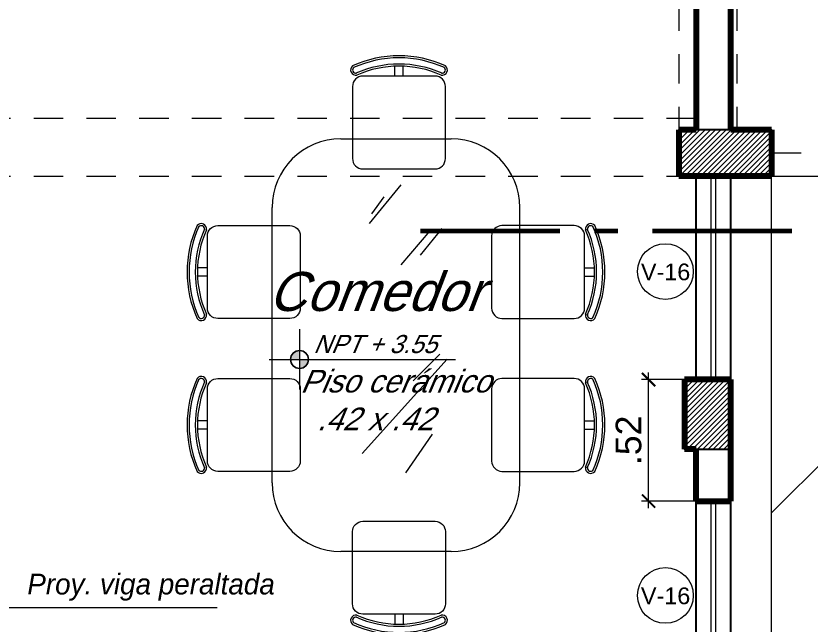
# Model space of a CAD drawing. Header units: millimetres. Extents: x 3779 to 7711, y 1445 to 3132.
# Drawn here: x 3867.818 to 3871.242, y 1466.801 to 1469.425 of the extents above; entities that cross this region are included whole.
import ezdxf

# ---------------------------------------------------------------- set-up
doc = ezdxf.new("R2010")
doc.units = ezdxf.units.MM
doc.header["$PDMODE"] = 3
for name, pattern in [('ACAD_ISO10W100', [18.5, 12, -3, 0.5, -3]), ('DASHDOTX2', [50.8, 25.4, -12.7, 0, -12.7]), ('HIDDEN', [9.525, 6.35, -3.175])]:
    doc.linetypes.add(name, pattern=pattern)
for name, color, linetype, lineweight in [('cotas', 7, 'Continuous', 5), ('EJES', 20, 'DASHDOTX2', 9), ('LINEA-DE-CORTE', 6, 'ACAD_ISO10W100', 60), ('MOBILIARIOS', 151, 'Continuous', 5), ('PERSONA', 7, 'Continuous', 9), ('pluma 0.0', 33, 'Continuous', 0), ('pluma 1', 1, 'Continuous', 9), ('pluma 2.5', 30, 'Continuous', 25), ('pluma 8', 98, 'Continuous', 80), ('proyecciones', 32, 'HIDDEN', 9), ('TEXTO', 7, 'Continuous', 9), ('TEXTURAS', 35, 'Continuous', 5)]:
    doc.layers.add(name, color=color, linetype=linetype, lineweight=lineweight)
doc.styles.add('nombreambiente', font='stylu.ttf', dxfattribs={"oblique": 20})
doc.styles.get("Standard").update_dxf_attribs({"font": 'arial.ttf'})
doc.styles.add('TIMES', font='arial.ttf', dxfattribs={"height": 0.11})
doc.dimstyles.new('julio', dxfattribs={"dimtxt": 0.11, "dimasz": 0.057, "dimexe": 0.03, "dimexo": 0.097, "dimgap": 0.0295, "dimtad": 1, "dimzin": 4, "dimdsep": 46, "dimtxsty": 'TIMES', "dimblk": 'ARCHTICK', "dimcen": 0, "dimdle": 0.03, "dimclrd": 256, "dimclre": 256, "dimclrt": 256, "dimadec": 0, "dimazin": 0, "dimtfac": 1, "dimtix": 1, "dimtmove": 2, "dimatfit": 2, "dimldrblk": 'ARCHTICK', "dimfxl": 1, "dimtolj": 1, "dimtzin": 0, "dimlwd": 5, "dimlwe": 5, "dimarcsym": 0})

# ---------------------------------------------------------------- blocks, each defined once
blk = doc.blocks.new('MESA 1')
for p, q in [((62.8451, 42.0081), (62.8451, 42.0517)), ((62.8811, 42.0081), (62.8811, 42.0517)), ((63.5117, 42.0081), (63.5117, 42.0517)), ((63.5477, 42.0081), (63.5477, 42.0517)), ((62.611, 41.726), (63.811, 41.726)), ((62.311, 40.946), (62.311, 41.426)), ((64.111, 41.426), (64.111, 40.946)), ((62.7384, 41.3327), (63.1501, 40.9634)), ((63.7412, 41.3011), (63.9101, 41.1639)), ((63.7835, 41.2905), (63.8574, 41.2377)), ((62.0376, 41.1908), (61.994, 41.1908)), ((64.3844, 41.1908), (64.428, 41.1908)), ((62.0376, 41.1548), (61.994, 41.1548)), ((63.5618, 41.1639), (63.7096, 41.0373)), ((64.3844, 41.1548), (64.428, 41.1548)), ((62.654, 41.1428), (62.8229, 41.0267)), ((63.0551, 41.1111), (63.1712, 40.9951)), ((63.604, 41.0795), (63.7201, 40.9845)), ((62.611, 40.646), (63.811, 40.646)), ((62.8451, 40.3639), (62.8451, 40.3203)), ((62.8811, 40.3639), (62.8811, 40.3203)), ((63.5117, 40.3639), (63.5117, 40.3203)), ((63.5477, 40.3639), (63.5477, 40.3203))]:
    blk.add_line(p, q)
for points in [[(62.6606, 41.7831), (62.6606, 41.9631, -0.414214), (62.7056, 42.0081), (63.0206, 42.0081, -0.414214), (63.0656, 41.9631), (63.0656, 41.6481, -0.414214), (63.0206, 41.6031), (62.7056, 41.6031, -0.414214), (62.6606, 41.6481)], [(63.3272, 41.7831), (63.3272, 41.9631, -0.414214), (63.3722, 42.0081), (63.6872, 42.0081, -0.414214), (63.7322, 41.9631), (63.7322, 41.6481, -0.414214), (63.6872, 41.6031), (63.3722, 41.6031, -0.414214), (63.3272, 41.6481)], [(62.2626, 40.9703), (62.0826, 40.9703, -0.414214), (62.0376, 41.0153), (62.0376, 41.3303, -0.414214), (62.0826, 41.3753), (62.3976, 41.3753, -0.414214), (62.4426, 41.3303), (62.4426, 41.0153, -0.414214), (62.3976, 40.9703)], [(64.1594, 40.9703), (64.3394, 40.9703, 0.414214), (64.3844, 41.0153), (64.3844, 41.3303, 0.414214), (64.3394, 41.3753), (64.0244, 41.3753, 0.414214), (63.9794, 41.3303), (63.9794, 41.0153, 0.414214), (64.0244, 40.9703)], [(62.6606, 40.5889), (62.6606, 40.4089, 0.414214), (62.7056, 40.3639), (63.0206, 40.3639, 0.414214), (63.0656, 40.4089), (63.0656, 40.7239, 0.414214), (63.0206, 40.7689), (62.7056, 40.7689, 0.414214), (62.6606, 40.7239)], [(63.3272, 40.5889), (63.3272, 40.4089, 0.414214), (63.3722, 40.3639), (63.6872, 40.3639, 0.414214), (63.7322, 40.4089), (63.7322, 40.7239, 0.414214), (63.6872, 40.7689), (63.3722, 40.7689, 0.414214), (63.3272, 40.7239)]]:
    blk.add_lwpolyline(points, format="xyb", close=True)
for centre, radius, start, end in [((62.8631, 41.6042), 0.4924, 65.7176, 114.2824), ((62.8631, 41.6042), 0.4834, 65.7176, 114.2824), ((63.5297, 41.6042), 0.4924, 65.7176, 114.2824), ((63.5297, 41.6042), 0.4834, 65.7176, 114.2824), ((62.675, 42.0349), 0.0232, 128.3306, 280.2342), ((62.8631, 41.6042), 0.4564, 65.7176, 114.2824), ((62.8631, 41.6042), 0.4474, 65.7176, 114.2824), ((63.051, 42.035), 0.0233, 260.3316, 51.1036), ((63.3416, 42.0349), 0.0232, 128.3306, 280.2342), ((63.5297, 41.6042), 0.4564, 65.7176, 114.2824), ((63.5297, 41.6042), 0.4474, 65.7176, 114.2824), ((63.7176, 42.035), 0.0233, 260.3316, 51.1036), ((62.675, 42.0349), 0.0142, 128.3306, 280.2342), ((63.051, 42.035), 0.0143, 260.3316, 51.1036), ((63.3416, 42.0349), 0.0142, 128.3306, 280.2342), ((63.7176, 42.035), 0.0143, 260.3316, 51.1036), ((62.611, 41.426), 0.3, 90, 180), ((63.811, 41.426), 0.3, 0, 90), ((62.4414, 41.1728), 0.4924, 155.7176, 204.2824), ((62.4414, 41.1728), 0.4834, 155.7176, 204.2824), ((62.4414, 41.1728), 0.4564, 155.7176, 204.2824), ((62.0107, 41.3607), 0.0233, 350.3316, 141.1036), ((62.4414, 41.1728), 0.4474, 155.7176, 204.2824), ((62.0107, 41.3607), 0.0143, 350.3316, 141.1036), ((64.4113, 41.3607), 0.0233, 38.8964, 189.6684), ((63.9805, 41.1728), 0.4474, 335.7176, 24.2824), ((63.9805, 41.1728), 0.4564, 335.7176, 24.2824), ((64.4113, 41.3607), 0.0143, 38.8964, 189.6684), ((63.9805, 41.1728), 0.4834, 335.7176, 24.2824), ((63.9805, 41.1728), 0.4924, 335.7176, 24.2824), ((62.0108, 40.9847), 0.0232, 218.3306, 10.2342), ((62.0108, 40.9847), 0.0142, 218.3306, 10.2342), ((64.4112, 40.9847), 0.0232, 169.7658, 321.6694), ((64.4112, 40.9847), 0.0142, 169.7658, 321.6694), ((62.611, 40.946), 0.3, 180, 270), ((63.811, 40.946), 0.3, 270, 0), ((62.675, 40.3371), 0.0232, 79.7658, 231.6694), ((62.675, 40.3371), 0.0142, 79.7658, 231.6694), ((62.8631, 40.7678), 0.4564, 245.7176, 294.2824), ((62.8631, 40.7678), 0.4474, 245.7176, 294.2824), ((63.051, 40.337), 0.0233, 308.8964, 99.6684), ((63.051, 40.337), 0.0143, 308.8964, 99.6684), ((63.3416, 40.3371), 0.0232, 79.7658, 231.6694), ((63.3416, 40.3371), 0.0142, 79.7658, 231.6694), ((63.5297, 40.7678), 0.4564, 245.7176, 294.2824), ((63.5297, 40.7678), 0.4474, 245.7176, 294.2824), ((63.7176, 40.337), 0.0233, 308.8964, 99.6684), ((63.7176, 40.337), 0.0143, 308.8964, 99.6684), ((62.8631, 40.7678), 0.4924, 245.7176, 294.2824), ((62.8631, 40.7678), 0.4834, 245.7176, 294.2824), ((63.5297, 40.7678), 0.4924, 245.7176, 294.2824), ((63.5297, 40.7678), 0.4834, 245.7176, 294.2824)]:
    blk.add_arc(centre, radius, start, end)
blk = doc.blocks.new('iiuyu')
at = {"layer": 'pluma 1', "ltscale": 0.3}
h = blk.add_hatch(color=256, dxfattribs=at)
h.paths.add_polyline_path([(1118.6362, 393.0279, 0.414214), (1118.5977, 392.9893), (1118.6362, 392.9893)])
h.paths.add_polyline_path([(1118.6747, 392.9893), (1118.6362, 392.9893), (1118.6362, 392.9508, 0.414214)])
for p, q in [((1118.6362, 393.1195), (1118.6362, 392.8592)), ((1118.506, 392.9893), (1119.307, 392.9893))]:
    blk.add_line(p, q, dxfattribs=at)
blk.add_circle((1118.6362, 392.9893), 0.0385, dxfattribs=at)
for start, end in [(0, 180), (180, 0)]:
    blk.add_arc((1118.6362, 392.9893), 0.0385, start, end, dxfattribs=at)
blk = doc.blocks.new('_ArchTick')
at = {"color": 0, "linetype": 'ByBlock', "lineweight": 40, "const_width": 0.15}
blk.add_lwpolyline([(-0.5, -0.5), (0.5, 0.5)], dxfattribs=at)
blk = doc.blocks.new('*D294')
at = {"layer": 'cotas', "lineweight": 5, "transparency": 16777216}
for p, q in [((3870.5421, 1467.3053), (3870.5421, 1467.8888)), ((3870.8, 1467.8588), (3870.5121, 1467.8588)), ((3870.8, 1467.3353), (3870.5121, 1467.3353))]:
    blk.add_line(p, q, dxfattribs=at)
at = {"layer": 'Defpoints', "color": 0, "transparency": 16777216}
for p in [(3870.5421, 1467.8588), (3870.897, 1467.8588), (3870.897, 1467.3353)]:
    blk.add_point(p, dxfattribs=at)
at = {"layer": 'cotas', "lineweight": 5, "transparency": 16777216, "xscale": 0.057, "yscale": 0.057, "zscale": 0.057}
for p, rotation in [((3870.5421, 1467.8588), 90), ((3870.5421, 1467.3353), 270)]:
    blk.add_blockref('_ArchTick', p, dxfattribs=dict(at, rotation=rotation))
at = {"layer": 'cotas', "transparency": 16777216, "insert": (3870.4565, 1467.597), "char_height": 0.11, "attachment_point": 5, "rotation": 90, "style": 'TIMES'}
blk.add_mtext('\\A1;.52', dxfattribs=at)

msp = doc.modelspace()

# ---------------------------------------------------------------- hatches: boundary and pattern name
at = {"layer": 'TEXTURAS'}
h = msp.add_hatch(dxfattribs=at)
h.set_pattern_fill('LINE', color=256, scale=0.005, angle=45)
h.set_pattern_definition([(45, (16.808548, -73.16544), (-0.01122532015, 0.01122532015), [])])
h.paths.add_polyline_path([(3871.072, 1468.7346), (3871.072, 1468.9346), (3870.672, 1468.9346), (3870.672, 1468.7346)])
h = msp.add_hatch(dxfattribs=at)
h.set_pattern_fill('LINE', color=256, scale=0.005, angle=45)
h.set_pattern_definition([(45, (2.633548, -73.21544), (-0.01122532015, 0.01122532015), [])])
h.paths.add_polyline_path([(3870.697, 1467.5588), (3870.897, 1467.5588), (3870.897, 1467.8588), (3870.697, 1467.8588)])

# ---------------------------------------------------------------- linework, layer by layer
at = {"layer": 'EJES', "ltscale": 0.005}
msp.add_line((3871.072, 1468.8346), (3872.822, 1468.8346), dxfattribs=at)
at = {"layer": 'LINEA-DE-CORTE', "ltscale": 0.05}
msp.add_line((3869.5596, 1468.4996), (3872.8313, 1468.4996), dxfattribs=at)
at = {"layer": 'pluma 0.0'}
msp.add_line((3871.072, 1467.2846), (3871.522, 1467.7346), dxfattribs=at)
at = {"layer": 'pluma 1'}
for p, q in [((3870.812, 1467.8588), (3870.812, 1468.7346)), ((3870.832, 1467.8588), (3870.832, 1468.7346)), ((3871.072, 1468.7346), (3871.522, 1468.7346)), ((3871.072, 1466.4596), (3871.072, 1468.7346)), ((3870.812, 1466.4596), (3870.812, 1467.3353)), ((3870.832, 1466.4596), (3870.832, 1467.3353))]:
    msp.add_line(p, q, dxfattribs=at)
for centre in [(3870.6145, 1468.324), (3870.6145, 1466.9288)]:
    msp.add_circle(centre, 0.12, dxfattribs=at)
at = {"layer": 'pluma 2.5'}
for p, q in [((3870.747, 1467.8588), (3870.747, 1468.7346)), ((3870.897, 1467.8588), (3870.897, 1468.7346)), ((3870.747, 1466.4596), (3870.747, 1467.3353)), ((3870.897, 1466.4596), (3870.897, 1467.3353))]:
    msp.add_line(p, q, dxfattribs=at)
for points in [[(3870.672, 1468.7346), (3871.072, 1468.7346), (3871.072, 1468.9346), (3870.672, 1468.9346)], [(3870.897, 1467.8588), (3870.697, 1467.8588), (3870.697, 1467.5588), (3870.897, 1467.5588)]]:
    msp.add_lwpolyline(points, close=True, dxfattribs=at)
at = {"layer": 'pluma 8'}
for p, q in [((3870.747, 1469.8846), (3870.747, 1468.9346)), ((3870.897, 1468.9346), (3870.897, 1469.7346)), ((3870.747, 1468.9346), (3870.672, 1468.9346)), ((3870.672, 1468.9346), (3870.672, 1468.7346)), ((3871.072, 1468.9346), (3870.897, 1468.9346)), ((3871.072, 1468.9346), (3871.072, 1468.7346)), ((3871.072, 1468.7346), (3870.672, 1468.7346)), ((3870.897, 1467.8588), (3870.697, 1467.8588)), ((3870.697, 1467.8588), (3870.697, 1467.5588)), ((3870.897, 1467.3353), (3870.897, 1467.8588)), ((3870.747, 1467.5588), (3870.697, 1467.5588)), ((3870.747, 1467.3353), (3870.747, 1467.5588)), ((3870.747, 1467.3353), (3870.897, 1467.3353))]:
    msp.add_line(p, q, dxfattribs=at)
at = {"layer": 'proyecciones', "linetype": 'HIDDEN', "ltscale": 0.02}
for p, q in [((3870.672, 1471.9846), (3870.672, 1468.9346)), ((3870.922, 1471.9846), (3870.922, 1468.9346)), ((3856.772, 1468.9846), (3870.747, 1468.9846)), ((3856.772, 1468.7346), (3870.672, 1468.7346))]:
    msp.add_line(p, q, dxfattribs=at)
at = {"layer": 'TEXTURAS'}
msp.add_lwpolyline([(3868.6841, 1466.8757), (3867.7841, 1466.8757), (3867.572, 1467.0879)], dxfattribs=at)

# ---------------------------------------------------------------- block references
at = {"layer": 'MOBILIARIOS', "xscale": 0.9876543209883611, "yscale": 0.9876543209883611, "zscale": 0.9876543209883611, "rotation": 90}
msp.add_blockref('MESA 1', (3910.1321, 1405.5764), dxfattribs=at)
at = {"layer": 'pluma 1', "linetype": 'Continuous'}
msp.add_blockref('iiuyu', (2750.4032, 1074.9561), dxfattribs=at)

# ---------------------------------------------------------------- texts
at = {"layer": 'PERSONA', "linetype": 'Continuous', "char_height": 0.072, "width": 1.154549, "attachment_point": 1}
for insert in [(3870.5092, 1468.3584), (3870.5092, 1466.9632)]:
    msp.add_mtext('V-16', dxfattribs=dict(at, insert=insert))
at = {"layer": 'TEXTO', "attachment_point": 1, "style": 'nombreambiente'}
for s, insert, char_height, width in [('{\\Q21;Comedor}', (3868.9027, 1468.322), 0.168, 1.67738), ('{\\Q23;NPT + 3.55}', (3869.0978, 1468.0507), 0.078, 0.949042), ('{\\Q23; Piso cerámico    \\P   .42 x .42\\P   }', (3869.0053, 1467.9005), 0.0975, 1.795972)]:
    msp.add_mtext(s, dxfattribs=dict(at, insert=insert, char_height=char_height, width=width))
at = {"layer": 'TEXTO', "insert": (3867.8673, 1467.0227), "char_height": 0.0896, "width": 2.293656, "attachment_point": 1}
msp.add_mtext('{\\fStylus BT|b0|i1|c0|p34;\\C7;Proy. viga peraltada}', dxfattribs=at)

# ---------------------------------------------------------------- dimensions: what is measured, and where the dimension line sits
at = {"layer": 'cotas'}
dim = msp.add_linear_dim(base=(3870.5421, 1467.8588), p1=(3870.897, 1467.3353), p2=(3870.897, 1467.8588), angle=90, dimstyle='julio', dxfattribs=at)
dim.commit()
dim.dimension.update_dxf_attribs({"geometry": '*D294', "text_midpoint": (3870.4565, 1467.597)})

doc.saveas('drawing.dxf')
